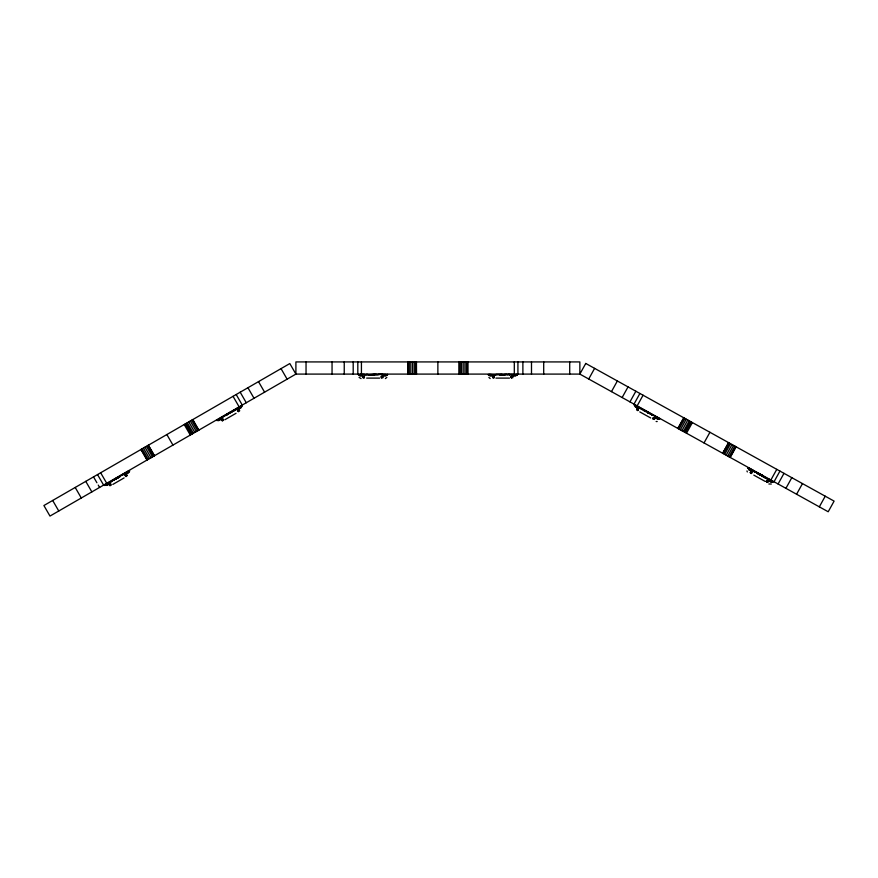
<?xml version="1.0" encoding="UTF-8"?>
<svg xmlns="http://www.w3.org/2000/svg" width="878" height="878" viewBox="0 0 878 878"><rect width="100%" height="100%" fill="white"/><g stroke="black" fill="none" stroke-linecap="round" stroke-linejoin="round"><path stroke-width="1.32" d="M362.888 377.705L362.855 376.453M492.701 377.705L492.712 376.684M654.955 418.455L654.319 419.497M767.833 482.483L768.36 481.506M750.163 472.737L750.745 471.749M637.208 408.819L636.627 409.806M386.847 377.408L385.376 378.583M383.038 376.651L383.038 377.705M512.84 376.651L512.851 377.705M588.721 379.011L594.615 368.365M611.472 391.621L617.366 380.975M622.14 397.536L628.033 386.891M629.965 401.872L635.859 391.226M634.004 404.121L639.908 393.476M635.365 405.241L634.399 404.703L635.913 406.141M636.484 405.856L636.693 405.976M637.165 405.866L643.069 395.221M639.469 407.513L637.208 406.854M638.525 407.59L639.436 407.502M637.647 410.377L638.284 409.214M641.445 408.61L641.412 409.181M642.114 409.565L642.718 409.313L642.169 409.005M644.232 410.75L644.057 410.07L646.428 411.376L639.886 407.743M646.34 411.925L645.473 410.838L649.248 412.945M643.804 410.52L646.406 411.354M646.164 411.222L645.473 411.442M647.799 412.726L648.864 412.726M648.787 413.264L650.993 413.9M650.148 413.439L645.385 410.794M651.454 414.745L651.542 414.207M652.573 415.371L653.188 415.118L652.387 415.261M653.067 418.927L653.715 417.763M655.636 416.479L647.525 412.572L648.019 412.847M656.107 416.732L659.554 419.234L657.995 417.785M657.26 417.972L658.5 418.652M677.816 428.398L683.71 417.752M678.112 428.563L684.017 417.928M679.012 429.068L684.917 418.422M680.351 429.803L686.256 419.168M681.91 430.67L687.803 420.024M683.402 431.504L689.307 420.858M684.599 432.163L690.503 421.517M684.774 432.261L690.02 422.801M685.29 432.547L691.249 421.934M686.497 433.216L692.402 422.57M704.024 442.929L709.929 432.283M725.239 450.052L729.179 442.951M723.45 453.696L729.344 443.05M724.646 454.354L730.54 443.708M726.139 455.188L732.043 444.542M727.697 456.044L733.591 445.409M729.036 456.79L734.93 446.145M729.936 457.284L735.83 446.65M730.233 457.46L736.137 446.814M750.13 468.863L747.705 468.106L750.229 468.907M749.845 469.291L749.889 468.72M751.634 469.686L751.107 469.982L753.006 470.454L750.438 469.028M751.744 470.345L752.973 470.432M751.173 473.308L751.82 472.144M755.299 471.716L754.312 471.76L756.243 472.243L755.365 472.342M757.516 473.549L757.593 473.001L759.964 474.307L758.998 473.769M762.148 476.117C753.543 471.212 764.804 476.052 763.136 476.666M762.269 475.58L757.593 473.001M762.488 476.304L761.577 475.207L765.133 477.764M761.742 475.283L762.038 475.47M764.771 477.566L768.919 479.86M765.451 477.347L765.517 477.972M766.604 481.857L767.251 480.694M768.755 479.179L768.36 479.553M769.029 479.926L768.963 479.289M770.664 480.233L769.918 479.816L770.401 480.683M770.884 479.992L776.778 469.346M771.762 481.44L773.134 481.605M774.045 481.737L779.938 471.091M778.084 483.987L783.988 473.341M785.92 488.322L791.813 477.676M796.576 494.237L802.481 483.591M819.328 506.847L825.232 496.202M771.323 484.019L768.865 483.997M114.985 479.52L120.165 476.524L115.172 478.806M117.97 477.193C117.301 478.389 119.309 477.434 117.915 477.226M114.777 479.048L118.881 477.259M105.382 485.062L104.603 485.512L106.853 484.217L105.964 484.129M116.456 478.664L115.435 479.245L117.158 478.269L116.642 477.961M126.948 473.703L128.649 472.726M220.718 419.563L219.017 420.551M119.331 477.006L117.564 477.434L126.992 471.991M115.962 478.96L115.194 478.795L116.115 478.269M128.001 471.409L128.66 471.025M127.42 471.738L127.519 472.287L127.925 471.453M218.918 418.916L229.312 412.923M229.312 412.912L227.589 413.911L231.858 411.453M127.584 472.243L128.177 471.903M128.254 471.859L129.735 471.003L126.344 472.957L127.76 471.541M230.245 412.375L216.998 420.617L217.689 419.618M239.859 406.821L239.935 407.381L239.957 406.766M228.269 414.12L228.269 413.516M230.64 412.737L232.582 411.628M237.126 408.994L238.125 408.424M105.634 484.316L105.097 485.227M106.534 483.8L105.13 484.612M111.418 480.979L112.011 480.639M129.066 470.795L128.77 471.563M109.212 482.252L105.898 484.766M115.709 479.103L112.406 480.409L116.192 478.817M121.779 474.987L122.481 474.592L122.448 475.207M122.909 474.339L118.651 477.402M220.751 417.851L221.333 418.115M221.629 417.346L221.267 417.555M223.418 416.315L223.671 416.765M223.835 416.073L224.538 415.667L224.494 416.282M233.778 410.333L234.459 410.531L233.921 410.849M217.931 419.475L216.756 420.156L219.259 419.311L217.404 420.386M221.124 417.643L221.124 418.235M229.816 412.627L230.936 411.98L230.08 413.077M231.485 411.661L231.748 412.1M106.842 484.217L106.227 484.579M108.159 483.46L107.599 483.778L108.235 483.405M123.052 474.855L127.255 472.43M124.819 473.835L125.708 473.319M126.147 473.066L126.081 472.507M227.896 414.328L228.785 413.812L225.712 415.579M112.549 480.321L108.707 483.141L108.652 482.571M227.457 414.592L228.576 413.922M235.589 409.883L230.387 412.287L236.72 409.225M240.89 406.821L240.934 406.196M220.861 419.047L218.04 420.683L219.16 420.035M106.6 485.457L108.334 484.447L107.588 484.886M241.066 407.82L239.365 408.797M107.906 483.01L106.6 484.349M124.665 473.33L125.345 472.935M226.853 414.943L226.304 414.657L228.126 413.615M237.872 407.974L237.005 408.479M121.241 475.305L122.163 475.371M233.658 410.399L235.052 410.191M235.326 409.433L239.409 407.085M112.461 480.968L112.077 481.188M114.436 479.838L114.305 479.322M108.707 483.141L112.724 480.826M118.234 477.643L118.618 476.82L118.53 477.478M111.133 481.737L111.802 481.353M231.221 412.408L230.299 412.342M236.083 409.598L239.485 407.633M106.743 484.93C103.055 487.06 111.221 482.351 107.522 484.48M126.992 473.242C124.347 474.779 131.162 470.838 128.495 472.375M239.409 408.336C236.731 409.883 243.579 405.932 240.912 407.469M112.823 484.436L124.105 477.917M224.812 419.772L236.039 413.297M114.173 479.399L114.14 480.003M218.929 419.497L218.885 418.938M657.205 421.528L656.129 421.506M372.963 374.95L372.963 374.412C377.233 373.918 377.386 375.488 374.237 374.412M506.156 374.423L504.356 374.939L506.057 374.423M504.038 374.412L503.577 374.939L504.159 374.95M489.189 375.51L492.108 375.51M515.814 375.894L513.542 375.894M359.091 377.408L361.067 378.583M490.176 378.583L488.892 377.408M500.91 374.423L502.479 374.434M516.703 374.423L517.274 374.423L509.723 374.939M371.471 374.939L367.959 374.939M371.592 374.95L372.206 374.939L371.098 374.423M381.82 374.939L383.631 374.939M385.859 374.939L387.494 374.423L386.902 374.423M511.501 374.939L513.443 374.939M515.671 374.939L516.703 374.939M358.685 374.423L360.024 374.939M488.486 374.423L489.891 374.423M366.159 374.939L364.008 374.423M374.61 374.939L373.743 374.939L374.05 374.423M504.652 374.423L503.742 374.928M509.558 374.939L509.108 374.928M513.169 374.939L517.296 374.939L516.187 374.939M359.552 375.51L362.307 375.51M386.386 375.51L383.631 375.51M513.169 375.51L515.913 375.51M385.881 375.894L384.037 375.883M491.889 375.894L490.045 375.894M364.096 374.423L360.353 374.423M367.849 374.423L366.137 374.423M376.168 374.423L377.99 374.939M385.694 374.423L378.1 374.423M495.829 374.939L490.056 374.423M501.272 374.423L495.938 374.423M505.969 374.423L507.802 374.939M509.624 374.423L507.912 374.423M383.357 374.939L387.494 374.939L386.111 374.939M362.087 375.894L359.892 375.894M366.664 378.111L379.702 378.111M495.938 378.111L509.503 378.111M372.667 374.434L371.888 374.939M504.422 374.939L502.776 374.95M359.837 374.939L358.454 374.939L382.731 374.423M369.693 374.939L372.667 374.95M489.2 374.939L488.256 374.939L512.532 374.423M499.505 374.939L502.479 374.95M758.965 474.35L759.711 474.757L757.341 473.451M637.922 407.249L639.008 407.853M761.731 475.283L762.4 475.656L760.633 474.691M761.358 475.667L763.64 476.359M763.399 476.809L761.906 475.964M771.323 482.285L769.6 481.331M658.412 418.016L659.806 418.784L657.798 417.676M657.633 417.588L650.346 413.549M645.769 411.595L638.317 407.469L640.534 408.105M749.296 468.391L747.957 467.656L749.669 468.6M768.316 478.938L769.918 479.816M769.721 479.717L771.992 480.979M758.691 474.186L759.536 474.065L753.17 471.124M771.707 481.407L769.841 480.365M765.956 478.214L766.713 478.049L766.044 477.676M762.828 475.898L762.323 476.205L764.277 477.281M654.692 416.545L656.492 417.544M752.622 470.827L752.062 470.52M771.872 481.495L773.09 482.176L772.036 481.583M635.09 406.327L637.691 407.776L636.934 407.348M658.061 419.069L655.504 417.654L657.688 419.289M748.616 469.258L751.228 470.707L750.097 470.081M769.435 480.804L772.036 482.241L771.279 481.824M635.255 406.854L637.011 407.831L636.243 407.403M750.405 470.685L748.517 469.642M644.913 410.531L644.661 410.981M762.148 475.514L763.201 476.106M637.823 406.602L635.749 405.46M749.944 468.753L751.359 469.532M755.826 472.013L759.119 473.846M652.233 414.581L651.882 414.976M771.323 480.606L770.796 480.903L772.113 481.627M648.458 413.077L649.314 413.571M750.734 469.785L751.502 470.202L750.372 469.576M757.121 473.319L760.381 475.141M767.591 479.125L770.028 480.475M637.768 407.162L634.157 405.153L635.211 405.746M750.942 469.895L749.11 468.885M763.63 476.93L768.711 479.739M748.901 468.764L749.735 469.225M753.807 471.486L752.106 469.949L754.312 471.76M650.73 417.983L639.799 411.914M765.155 481.407L753.818 475.119M239.079 409.62L239.716 410.761M127.299 475.667L126.816 474.855M222.266 420.968L221.706 419.882M109.289 484.788L109.805 485.699M747.299 471.947L746.969 470.926M281.026 368.628L287.117 379.164M258.505 381.634L264.585 392.17M247.936 387.736L254.027 398.272M240.188 392.203L246.279 402.75M236.182 394.518L242.273 405.054M233.054 396.329L239.134 406.865M237.872 410.344L238.542 411.497M222.606 419.157L223.264 420.321M192.809 419.563L198.889 430.099M192.512 419.739L198.593 430.275M191.623 420.244L197.704 430.791M190.296 421.012L196.376 431.548M188.759 421.901L194.839 432.437M187.266 422.757L193.358 433.293M186.092 423.437L192.172 433.984M187.947 427.059L189.977 430.571M185.412 423.833L191.492 434.369M185.346 423.865L191.437 434.412M184.204 424.524L190.296 435.071M166.853 434.544L172.944 445.08M148.36 445.223L154.451 455.759M148.305 445.256L154.385 455.792M149.82 449.064L153.88 456.088M147.625 445.651L153.705 456.187M146.439 446.331L152.52 456.867M144.958 447.187L151.038 457.734M143.421 448.076L149.501 458.612M142.093 448.845L148.173 459.381M141.204 449.36L147.284 459.896M140.897 449.525L146.988 460.072M125.455 475.25L126.125 476.403M110.189 484.063L110.847 485.216M100.652 472.77L106.743 483.306M97.524 474.57L103.615 485.106M93.518 476.886L96.898 482.735M98.248 485.084L99.609 487.422M85.77 481.363L91.85 491.899M75.212 487.455L81.292 498.002M52.68 500.46L58.771 511.007M569.712 361.923L569.712 374.094M543.701 361.923L543.701 374.094M531.497 361.923L531.497 374.094M522.882 361.923L522.882 374.094M517.921 361.923L517.921 374.094M514.31 361.923L514.31 374.094M511.479 376.475L511.479 377.814M493.842 376.475L493.842 377.814M467.842 361.923L467.842 374.094M467.491 361.923L467.491 374.094M466.47 361.923L466.47 374.094M464.934 361.923L464.934 374.094M463.167 361.923L463.167 374.094M461.444 361.923L461.444 374.094M460.083 361.923L460.083 374.094M459.293 361.923L459.293 374.094M459.227 361.923L459.227 374.094M437.87 361.923L437.87 374.094M416.446 361.923L416.523 374.094M415.865 361.923L415.865 374.094M415.667 361.923L415.667 374.094M414.295 361.923L414.295 374.094M412.583 361.923L412.583 374.094M410.805 361.923L410.805 374.094M409.28 361.923L409.28 374.094M408.248 361.923L408.248 374.094M407.908 361.923L407.908 374.094M381.667 376.475L381.667 377.814M364.03 376.475L364.03 377.814M361.429 361.923L361.429 374.094M357.818 361.923L357.818 374.094M353.197 361.923L353.197 374.094M344.242 361.923L344.242 374.094M332.049 361.923L332.049 374.094M306.038 361.923L306.038 374.094M109.443 484.436C110.65 488.19 112.252 481.879 109.443 484.436M125.104 475.393C126.311 479.147 127.925 472.836 125.104 475.393M221.86 419.53C222.913 423.262 224.768 417.006 221.86 419.53M237.521 410.487C238.728 414.251 240.342 407.93 237.521 410.487M362.954 376.871C364.096 380.635 365.775 374.226 362.954 376.871M381.052 376.871C382.182 380.635 383.862 374.226 381.052 376.871M492.767 376.871C493.787 380.591 495.664 374.269 492.767 376.871M510.853 376.871C511.995 380.635 513.663 374.226 510.853 376.871M636.912 409.488C638.13 413.154 639.667 406.744 636.912 409.488M652.727 418.257C653.901 421.934 655.548 415.514 652.727 418.257M750.438 472.419C751.623 476.085 753.28 469.664 750.394 472.419M766.264 481.188C767.438 484.865 769.084 478.444 766.264 481.188M585.747 363.448L579.853 374.094L295.897 374.094L49.98 516.077L43.9 505.53L289.806 363.558L295.897 374.094L295.897 361.923L579.853 361.923L579.853 374.094L828.195 511.764L834.1 501.118L585.747 363.448M648.205 412.353L648.26 412.989L648.271 412.397M728.597 442.633L722.704 453.278L728.663 442.666M241.889 405.647L238.761 408.05C244.523 403.924 241.318 407.831 240.572 406.404L241.889 405.647"/></g></svg>
